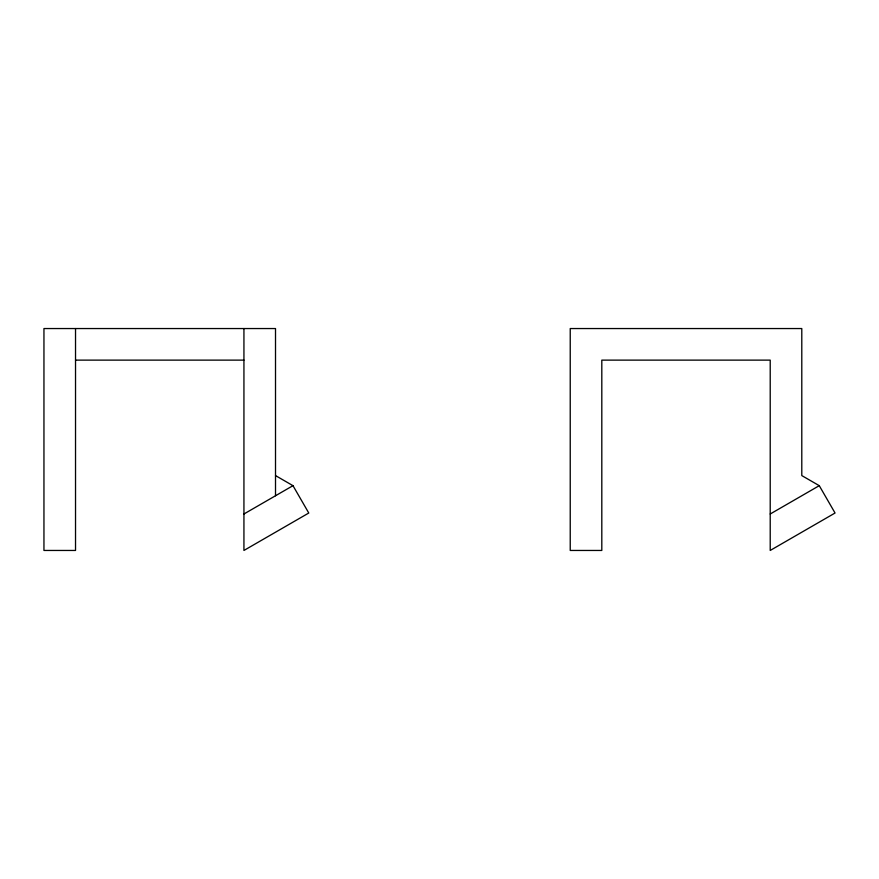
<?xml version="1.0" encoding="UTF-8"?>
<svg xmlns="http://www.w3.org/2000/svg" width="879" height="879" viewBox="0 0 879 879"><rect width="100%" height="100%" fill="white"/><g stroke="black" fill="none" stroke-linecap="round" stroke-linejoin="round"><path stroke-width="1.32" d="M243.933 513.995L292.982 485.669L308.771 513.017L243.933 550.452L243.933 328.548M770.213 513.995L819.261 485.669L835.05 513.017L770.213 550.452L770.213 360.126L601.807 360.126L601.807 550.452L570.229 550.452L570.229 328.548L801.791 328.548L801.791 475.583L819.261 485.669M75.528 360.126L243.933 360.126M275.512 475.583L292.982 485.669M275.512 495.767L275.512 328.548L43.95 328.548L43.95 550.452L75.528 550.452L75.528 328.548"/></g></svg>
